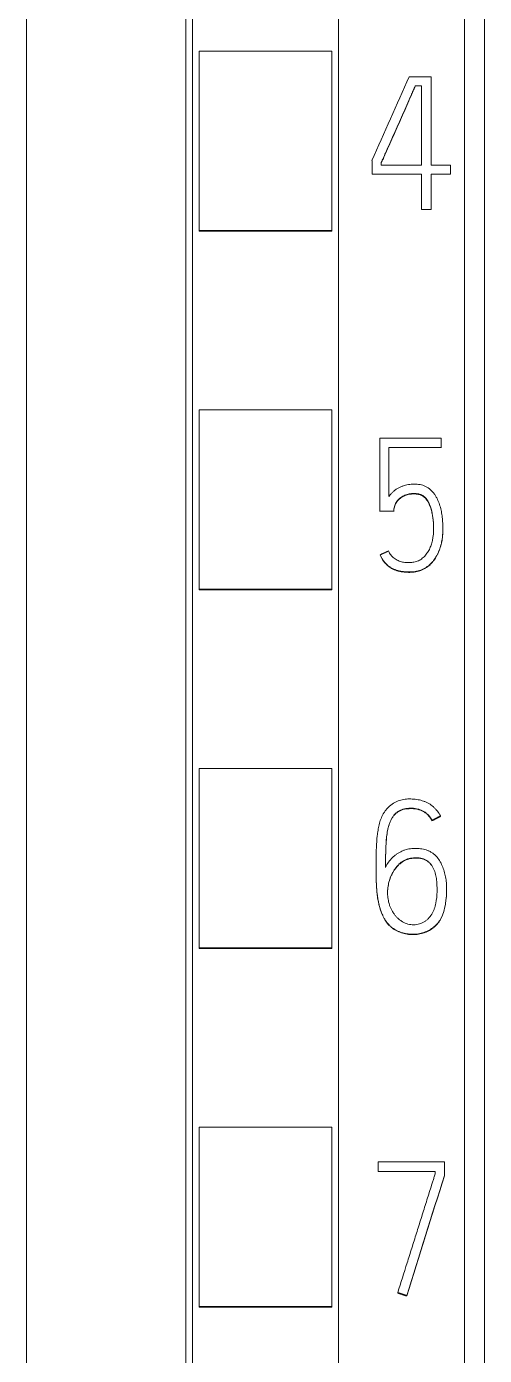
# Model space of a CAD drawing. Header units: millimetres. Extents: x 1359 to 3577, y 1336 to 3557.
# Drawn here: x 2813.07 to 2819.97, y 2942.38 to 2962.39 of the extents above; entities that cross this region are included whole.
import ezdxf

# ---------------------------------------------------------------- set-up
doc = ezdxf.new("R2010")
doc.units = ezdxf.units.MM
doc.layers.add('000-PI-Oprema', color=30, linetype='Continuous', lineweight=5)

msp = doc.modelspace()

# ---------------------------------------------------------------- linework, layer by layer
at = {"layer": '000-PI-Oprema', "color": 0, "linetype": 'ByBlock', "lineweight": 0}
for p, q in [((2819.971, 3041.237), (2819.971, 2927.819)), ((2815.571, 2930.141), (2815.571, 3038.956)), ((2817.771, 2974.306), (2817.771, 2910.351)), ((2819.671, 2974.306), (2819.671, 2910.351)), ((2815.671, 2959.317), (2815.671, 2962.019)), ((2815.671, 2962.019), (2817.671, 2962.019)), ((2817.671, 2959.317), (2817.671, 2962.019)), ((2818.837, 2961.634), (2819.167, 2961.634)), ((2819.167, 2961.634), (2819.167, 2960.304)), ((2819.025, 2961.496), (2818.928, 2961.496)), ((2819.025, 2960.304), (2819.025, 2961.496)), ((2818.277, 2960.165), (2818.277, 2960.37)), ((2818.415, 2960.34), (2818.415, 2960.304)), ((2818.415, 2960.304), (2819.025, 2960.304)), ((2819.167, 2960.304), (2819.461, 2960.304)), ((2819.461, 2960.304), (2819.461, 2960.165)), ((2819.025, 2960.165), (2818.277, 2960.165)), ((2819.025, 2959.635), (2819.025, 2960.165)), ((2819.167, 2960.165), (2819.167, 2959.635)), ((2819.461, 2960.165), (2819.167, 2960.165)), ((2819.167, 2959.635), (2819.025, 2959.635)), ((2815.671, 2959.306), (2815.671, 2959.317)), ((2815.671, 2959.317), (2817.671, 2959.317)), ((2815.671, 2959.306), (2817.671, 2959.306)), ((2817.671, 2959.306), (2817.671, 2959.317)), ((2815.671, 2953.916), (2815.671, 2956.617)), ((2815.671, 2956.617), (2817.671, 2956.617)), ((2817.671, 2953.916), (2817.671, 2956.617)), ((2818.393, 2956.189), (2818.393, 2955.091)), ((2819.317, 2956.189), (2818.393, 2956.189)), ((2819.317, 2956.051), (2819.317, 2956.189)), ((2818.532, 2955.313), (2818.532, 2956.051)), ((2818.532, 2956.051), (2819.317, 2956.051)), ((2819.317, 2956.051), (2819.317, 2956.045)), ((2818.393, 2955.091), (2818.393, 2955.085)), ((2818.393, 2955.091), (2818.604, 2955.091)), ((2818.604, 2955.091), (2818.604, 2955.085)), ((2819.345, 2954.826), (2819.345, 2954.832)), ((2818.399, 2954.434), (2818.399, 2954.428)), ((2815.671, 2953.906), (2815.671, 2953.916)), ((2815.671, 2953.916), (2817.671, 2953.916)), ((2815.671, 2953.906), (2817.671, 2953.906)), ((2817.671, 2953.906), (2817.671, 2953.916)), ((2815.671, 2948.514), (2815.671, 2951.215)), ((2815.671, 2951.215), (2817.671, 2951.215)), ((2817.671, 2948.514), (2817.671, 2951.215)), ((2819.182, 2950.435), (2819.182, 2950.429)), ((2819.31, 2950.502), (2819.31, 2950.495)), ((2818.338, 2949.695), (2818.338, 2949.689)), ((2819.402, 2949.395), (2819.402, 2949.401)), ((2815.671, 2948.506), (2815.671, 2948.514)), ((2815.671, 2948.514), (2817.671, 2948.514)), ((2815.671, 2948.506), (2817.671, 2948.506)), ((2817.671, 2948.506), (2817.671, 2948.514)), ((2815.671, 2943.113), (2815.671, 2945.814)), ((2815.671, 2945.814), (2817.671, 2945.814)), ((2817.671, 2943.113), (2817.671, 2945.814)), ((2818.369, 2945.149), (2818.369, 2945.291)), ((2818.369, 2945.291), (2819.368, 2945.291)), ((2819.368, 2945.291), (2819.368, 2945.088)), ((2819.229, 2945.149), (2818.369, 2945.149)), ((2819.229, 2945.11), (2819.229, 2945.149)), ((2819.368, 2945.088), (2819.368, 2945.082)), ((2818.666, 2943.323), (2818.666, 2943.317)), ((2818.799, 2943.279), (2818.799, 2943.272)), ((2815.671, 2943.106), (2815.671, 2943.113)), ((2815.671, 2943.113), (2817.671, 2943.113)), ((2815.671, 2943.106), (2817.671, 2943.106)), ((2817.671, 2943.106), (2817.671, 2943.113))]:
    msp.add_line(p, q, dxfattribs=at)
for centre, major_axis, ratio, start_param, end_param in [((2828.498, 2921.699), (441.664, 998.306), 0.022905, 1.540918, 1.542185), ((2831.581, 2921.33), (315.562, 1005.234), 0.017816, 1.552753, 1.554553), ((2831.412, 2921.646), (313.38, 998.269), 0.017694, 1.552872, 1.554685)]:
    msp.add_ellipse(centre, major_axis=major_axis, ratio=ratio, start_param=start_param, end_param=end_param, dxfattribs=at)
for points, knots in [([(2815.471, 2929.856), (2815.471, 2933.196), (2815.471, 2941.161), (2815.471, 2953.801), (2815.471, 2969.287), (2815.471, 2983.582), (2815.471, 2997.792), (2815.471, 3012.358), (2815.471, 3026.528), (2815.471, 3036.098), (2815.471, 3039.142)], [0, 0, 0, 0, 0.091483, 0.21812, 0.346206, 0.515858, 0.610111, 0.736264, 0.916066, 1, 1, 1, 1]), ([(2813.071, 3036.077), (2813.071, 3034.053), (2813.071, 3025.504), (2813.071, 3012.358), (2813.071, 2997.792), (2813.071, 2983.582), (2813.071, 2969.287), (2813.071, 2953.801), (2813.071, 2941.043), (2813.071, 2932.161), (2813.071, 2927.904), (2813.071, 2927.106)], [0, 0, 0, 0, 0.055935, 0.236292, 0.362833, 0.457376, 0.627551, 0.756032, 0.883059, 0.978086, 1, 1, 1, 1]), ([(2818.928, 2961.496), (2818.918, 2961.472), (2818.907, 2961.447), (2818.886, 2961.399), (2818.876, 2961.375), (2818.844, 2961.303), (2818.823, 2961.254), (2818.78, 2961.158), (2818.759, 2961.11), (2818.716, 2961.013), (2818.695, 2960.965), (2818.652, 2960.869), (2818.63, 2960.821), (2818.587, 2960.725), (2818.566, 2960.676), (2818.523, 2960.58), (2818.502, 2960.532), (2818.47, 2960.46), (2818.459, 2960.436), (2818.442, 2960.4), (2818.437, 2960.388), (2818.426, 2960.364), (2818.421, 2960.352), (2818.415, 2960.34)], [0, 0, 0, 0, 0.0625, 0.0625, 0.125, 0.125, 0.25, 0.25, 0.375, 0.375, 0.5, 0.5, 0.625, 0.625, 0.75, 0.75, 0.875, 0.875, 0.9375, 0.9375, 0.96875, 0.96875, 1, 1, 1, 1]), ([(2818.415, 2960.333), (2818.421, 2960.345), (2818.426, 2960.357), (2818.437, 2960.381), (2818.442, 2960.393), (2818.459, 2960.429), (2818.47, 2960.453), (2818.502, 2960.526), (2818.523, 2960.574), (2818.566, 2960.67), (2818.587, 2960.718), (2818.63, 2960.815), (2818.652, 2960.863), (2818.695, 2960.959), (2818.716, 2961.007), (2818.759, 2961.104), (2818.78, 2961.152), (2818.823, 2961.248), (2818.844, 2961.297), (2818.876, 2961.369), (2818.886, 2961.393), (2818.907, 2961.441), (2818.918, 2961.465), (2818.928, 2961.49)], [0, 0, 0, 0, 0.03125, 0.03125, 0.0625, 0.0625, 0.125, 0.125, 0.25, 0.25, 0.375, 0.375, 0.5, 0.5, 0.625, 0.625, 0.75, 0.75, 0.875, 0.875, 0.9375, 0.9375, 1, 1, 1, 1]), ([(2818.399, 2954.434), (2818.411, 2954.407), (2818.424, 2954.382), (2818.449, 2954.346), (2818.457, 2954.334), (2818.476, 2954.312), (2818.486, 2954.301), (2818.508, 2954.282), (2818.519, 2954.273), (2818.542, 2954.255), (2818.554, 2954.247), (2818.579, 2954.232), (2818.592, 2954.225), (2818.618, 2954.213), (2818.632, 2954.208), (2818.66, 2954.199), (2818.674, 2954.195), (2818.702, 2954.188), (2818.716, 2954.185), (2818.745, 2954.181), (2818.76, 2954.18), (2818.782, 2954.178), (2818.789, 2954.178), (2818.804, 2954.177), (2818.811, 2954.177), (2818.833, 2954.176), (2818.848, 2954.176), (2818.877, 2954.177), (2818.891, 2954.178), (2818.921, 2954.181), (2818.935, 2954.183), (2818.964, 2954.19), (2818.978, 2954.193), (2819.02, 2954.207), (2819.047, 2954.219), (2819.085, 2954.241), (2819.098, 2954.249), (2819.122, 2954.266), (2819.133, 2954.275), (2819.155, 2954.294), (2819.166, 2954.304), (2819.186, 2954.326), (2819.195, 2954.337), (2819.222, 2954.372), (2819.238, 2954.397), (2819.259, 2954.435), (2819.266, 2954.448), (2819.278, 2954.475), (2819.284, 2954.489), (2819.3, 2954.53), (2819.309, 2954.557), (2819.324, 2954.614), (2819.33, 2954.642), (2819.336, 2954.685), (2819.338, 2954.7), (2819.341, 2954.729), (2819.342, 2954.744), (2819.344, 2954.788), (2819.345, 2954.817), (2819.344, 2954.876), (2819.342, 2954.934), (2819.336, 2954.992), (2819.329, 2955.05), (2819.324, 2955.079), (2819.314, 2955.122), (2819.311, 2955.136), (2819.303, 2955.164), (2819.299, 2955.179), (2819.285, 2955.22), (2819.275, 2955.248), (2819.255, 2955.287), (2819.248, 2955.301), (2819.233, 2955.326), (2819.225, 2955.338), (2819.2, 2955.373), (2819.181, 2955.395), (2819.136, 2955.435), (2819.111, 2955.451), (2819.072, 2955.471), (2819.058, 2955.476), (2819.03, 2955.486), (2819.015, 2955.489), (2818.987, 2955.495), (2818.972, 2955.496), (2818.942, 2955.499), (2818.928, 2955.499), (2818.898, 2955.499), (2818.884, 2955.498), (2818.854, 2955.495), (2818.84, 2955.494), (2818.811, 2955.489), (2818.797, 2955.486), (2818.768, 2955.479), (2818.754, 2955.475), (2818.726, 2955.465), (2818.712, 2955.46), (2818.686, 2955.447), (2818.673, 2955.44), (2818.647, 2955.425), (2818.635, 2955.417), (2818.611, 2955.399), (2818.6, 2955.389), (2818.579, 2955.369), (2818.569, 2955.359), (2818.549, 2955.337), (2818.54, 2955.325), (2818.532, 2955.313)], [0, 0, 0, 0, 0.03125, 0.03125, 0.046875, 0.046875, 0.0625, 0.0625, 0.078125, 0.078125, 0.09375, 0.09375, 0.109375, 0.109375, 0.125, 0.125, 0.140625, 0.140625, 0.15625, 0.15625, 0.171875, 0.171875, 0.179687, 0.179687, 0.1875, 0.1875, 0.203125, 0.203125, 0.21875, 0.21875, 0.234375, 0.234375, 0.25, 0.25, 0.28125, 0.28125, 0.296875, 0.296875, 0.3125, 0.3125, 0.328125, 0.328125, 0.34375, 0.34375, 0.375, 0.375, 0.390625, 0.390625, 0.40625, 0.40625, 0.4375, 0.4375, 0.46875, 0.46875, 0.484375, 0.484375, 0.5, 0.5, 0.53125, 0.53125, 0.5625, 0.59375, 0.59375, 0.625, 0.625, 0.640625, 0.640625, 0.65625, 0.65625, 0.6875, 0.6875, 0.703125, 0.703125, 0.71875, 0.71875, 0.75, 0.75, 0.78125, 0.78125, 0.796875, 0.796875, 0.8125, 0.8125, 0.828125, 0.828125, 0.84375, 0.84375, 0.859375, 0.859375, 0.875, 0.875, 0.890625, 0.890625, 0.90625, 0.90625, 0.921875, 0.921875, 0.9375, 0.9375, 0.953125, 0.953125, 0.96875, 0.96875, 0.984375, 0.984375, 1, 1, 1, 1]), ([(2818.604, 2955.091), (2818.605, 2955.114), (2818.608, 2955.137), (2818.617, 2955.171), (2818.62, 2955.182), (2818.63, 2955.203), (2818.635, 2955.213), (2818.647, 2955.233), (2818.654, 2955.242), (2818.669, 2955.26), (2818.677, 2955.268), (2818.694, 2955.284), (2818.703, 2955.291), (2818.722, 2955.305), (2818.732, 2955.311), (2818.752, 2955.322), (2818.762, 2955.327), (2818.783, 2955.336), (2818.794, 2955.34), (2818.828, 2955.35), (2818.85, 2955.354), (2818.885, 2955.357), (2818.896, 2955.358), (2818.919, 2955.358), (2818.931, 2955.357), (2818.954, 2955.355), (2818.965, 2955.353), (2818.982, 2955.349), (2818.988, 2955.348), (2818.999, 2955.345), (2819.005, 2955.343), (2819.021, 2955.337), (2819.031, 2955.332), (2819.051, 2955.32), (2819.06, 2955.313), (2819.078, 2955.297), (2819.086, 2955.289), (2819.1, 2955.271), (2819.107, 2955.261), (2819.126, 2955.232), (2819.136, 2955.211), (2819.154, 2955.169), (2819.161, 2955.147), (2819.181, 2955.081), (2819.19, 2955.036), (2819.199, 2954.967), (2819.201, 2954.945), (2819.203, 2954.899), (2819.204, 2954.875), (2819.205, 2954.806), (2819.204, 2954.761), (2819.195, 2954.693), (2819.191, 2954.67), (2819.184, 2954.636), (2819.181, 2954.625), (2819.175, 2954.603), (2819.172, 2954.591), (2819.16, 2954.559), (2819.152, 2954.537), (2819.136, 2954.506), (2819.131, 2954.496), (2819.119, 2954.476), (2819.112, 2954.466), (2819.092, 2954.438), (2819.077, 2954.42), (2819.053, 2954.396), (2819.044, 2954.389), (2819.026, 2954.374), (2819.016, 2954.367), (2818.996, 2954.355), (2818.986, 2954.349), (2818.965, 2954.34), (2818.954, 2954.336), (2818.921, 2954.326), (2818.898, 2954.322), (2818.863, 2954.318), (2818.852, 2954.318), (2818.828, 2954.317), (2818.817, 2954.317), (2818.782, 2954.318), (2818.759, 2954.321), (2818.725, 2954.328), (2818.714, 2954.33), (2818.692, 2954.338), (2818.681, 2954.342), (2818.649, 2954.356), (2818.629, 2954.368), (2818.602, 2954.39), (2818.593, 2954.398), (2818.576, 2954.414), (2818.561, 2954.432), (2818.548, 2954.451), (2818.536, 2954.471), (2818.531, 2954.481), (2818.526, 2954.492)], [0, 0, 0, 0, 0.03125, 0.03125, 0.046875, 0.046875, 0.0625, 0.0625, 0.078125, 0.078125, 0.09375, 0.09375, 0.109375, 0.109375, 0.125, 0.125, 0.140625, 0.140625, 0.15625, 0.15625, 0.1875, 0.1875, 0.203125, 0.203125, 0.21875, 0.21875, 0.234375, 0.234375, 0.242187, 0.242187, 0.25, 0.25, 0.265625, 0.265625, 0.28125, 0.28125, 0.296875, 0.296875, 0.3125, 0.3125, 0.34375, 0.34375, 0.375, 0.375, 0.4375, 0.4375, 0.46875, 0.46875, 0.5, 0.5, 0.5625, 0.5625, 0.59375, 0.59375, 0.609375, 0.609375, 0.625, 0.625, 0.65625, 0.65625, 0.671875, 0.671875, 0.6875, 0.6875, 0.71875, 0.71875, 0.734375, 0.734375, 0.75, 0.75, 0.765625, 0.765625, 0.78125, 0.78125, 0.8125, 0.8125, 0.828125, 0.828125, 0.84375, 0.84375, 0.875, 0.875, 0.890625, 0.890625, 0.90625, 0.90625, 0.9375, 0.9375, 0.953125, 0.953125, 0.96875, 0.984375, 0.984375, 1, 1, 1, 1]), ([(2819.205, 2954.828), (2819.205, 2954.834), (2819.205, 2954.84), (2819.204, 2954.868), (2819.204, 2954.891), (2819.201, 2954.937), (2819.199, 2954.96), (2819.193, 2955.005), (2819.189, 2955.028), (2819.18, 2955.073), (2819.175, 2955.096), (2819.165, 2955.129), (2819.161, 2955.14), (2819.154, 2955.162), (2819.149, 2955.173), (2819.136, 2955.205), (2819.126, 2955.225), (2819.107, 2955.255), (2819.101, 2955.264), (2819.086, 2955.282), (2819.078, 2955.291), (2819.061, 2955.306), (2819.052, 2955.313), (2819.032, 2955.326), (2819.021, 2955.331), (2819, 2955.339), (2818.989, 2955.342), (2818.966, 2955.347), (2818.954, 2955.349), (2818.931, 2955.351), (2818.92, 2955.351), (2818.897, 2955.351), (2818.885, 2955.351), (2818.862, 2955.349), (2818.851, 2955.348), (2818.828, 2955.343), (2818.806, 2955.338), (2818.784, 2955.33), (2818.763, 2955.321), (2818.752, 2955.316), (2818.722, 2955.299), (2818.703, 2955.286), (2818.678, 2955.263), (2818.669, 2955.254), (2818.654, 2955.236), (2818.648, 2955.227), (2818.635, 2955.208), (2818.63, 2955.197), (2818.621, 2955.176), (2818.617, 2955.165), (2818.611, 2955.143), (2818.608, 2955.131), (2818.605, 2955.108), (2818.604, 2955.097), (2818.604, 2955.085)], [0, 0, 0, 0, 0.015899, 0.015899, 0.077406, 0.077406, 0.138912, 0.138912, 0.200418, 0.200418, 0.261925, 0.261925, 0.292678, 0.292678, 0.323431, 0.323431, 0.384937, 0.384937, 0.41569, 0.41569, 0.446443, 0.446443, 0.477197, 0.477197, 0.50795, 0.50795, 0.538703, 0.538703, 0.569456, 0.569456, 0.600209, 0.600209, 0.630962, 0.630962, 0.661715, 0.661715, 0.692469, 0.723222, 0.723222, 0.753975, 0.753975, 0.815481, 0.815481, 0.846234, 0.846234, 0.876987, 0.876987, 0.907741, 0.907741, 0.938494, 0.938494, 0.969247, 0.969247, 1, 1, 1, 1]), ([(2819.345, 2954.826), (2819.345, 2954.804), (2819.344, 2954.783), (2819.342, 2954.733), (2819.339, 2954.704), (2819.333, 2954.66), (2819.331, 2954.646), (2819.325, 2954.617), (2819.322, 2954.603), (2819.311, 2954.56), (2819.303, 2954.532), (2819.282, 2954.477), (2819.27, 2954.45), (2819.242, 2954.398), (2819.227, 2954.373), (2819.201, 2954.338), (2819.191, 2954.327), (2819.172, 2954.305), (2819.162, 2954.294), (2819.129, 2954.264), (2819.105, 2954.247), (2819.068, 2954.224), (2819.055, 2954.217), (2819.028, 2954.205), (2819.014, 2954.199), (2818.972, 2954.185), (2818.944, 2954.178), (2818.9, 2954.172), (2818.885, 2954.171), (2818.856, 2954.17), (2818.841, 2954.17), (2818.812, 2954.17), (2818.797, 2954.171), (2818.768, 2954.173), (2818.753, 2954.174), (2818.724, 2954.177), (2818.71, 2954.18), (2818.681, 2954.186), (2818.666, 2954.19), (2818.638, 2954.199), (2818.625, 2954.205), (2818.598, 2954.216), (2818.585, 2954.223), (2818.559, 2954.238), (2818.546, 2954.246), (2818.522, 2954.264), (2818.511, 2954.273), (2818.489, 2954.292), (2818.479, 2954.303), (2818.459, 2954.325), (2818.45, 2954.337), (2818.425, 2954.374), (2818.411, 2954.401), (2818.399, 2954.428)], [0, 0, 0, 0, 0.044434, 0.044434, 0.104157, 0.104157, 0.134018, 0.134018, 0.16388, 0.16388, 0.223602, 0.223602, 0.283325, 0.283325, 0.343048, 0.343048, 0.37291, 0.37291, 0.402771, 0.402771, 0.462494, 0.462494, 0.492355, 0.492355, 0.522217, 0.522217, 0.58194, 0.58194, 0.611801, 0.611801, 0.641663, 0.641663, 0.671524, 0.671524, 0.701386, 0.701386, 0.731247, 0.731247, 0.761108, 0.761108, 0.79097, 0.79097, 0.820831, 0.820831, 0.850693, 0.850693, 0.880554, 0.880554, 0.910416, 0.910416, 0.940277, 0.940277, 1, 1, 1, 1]), ([(2819.31, 2950.502), (2819.295, 2950.527), (2819.279, 2950.551), (2819.253, 2950.585), (2819.243, 2950.596), (2819.224, 2950.617), (2819.213, 2950.628), (2819.181, 2950.657), (2819.158, 2950.674), (2819.12, 2950.696), (2819.108, 2950.702), (2819.081, 2950.714), (2819.067, 2950.72), (2819.027, 2950.734), (2818.999, 2950.741), (2818.956, 2950.749), (2818.942, 2950.751), (2818.913, 2950.755), (2818.899, 2950.756), (2818.855, 2950.758), (2818.826, 2950.758), (2818.783, 2950.754), (2818.769, 2950.752), (2818.741, 2950.747), (2818.726, 2950.744), (2818.684, 2950.733), (2818.657, 2950.723), (2818.619, 2950.703), (2818.606, 2950.696), (2818.582, 2950.68), (2818.57, 2950.671), (2818.536, 2950.644), (2818.515, 2950.624), (2818.487, 2950.591), (2818.478, 2950.58), (2818.461, 2950.556), (2818.453, 2950.544), (2818.432, 2950.506), (2818.42, 2950.48), (2818.399, 2950.425), (2818.391, 2950.398), (2818.377, 2950.342), (2818.372, 2950.314), (2818.363, 2950.257), (2818.359, 2950.229), (2818.35, 2950.143), (2818.346, 2950.086), (2818.341, 2949.971), (2818.34, 2949.913), (2818.338, 2949.741), (2818.337, 2949.625), (2818.343, 2949.482), (2818.344, 2949.453), (2818.348, 2949.396), (2818.351, 2949.368), (2818.36, 2949.282), (2818.369, 2949.225), (2818.385, 2949.155), (2818.389, 2949.141), (2818.397, 2949.113), (2818.401, 2949.099), (2818.415, 2949.058), (2818.426, 2949.031), (2818.444, 2948.992), (2818.45, 2948.979), (2818.464, 2948.953), (2818.472, 2948.941), (2818.496, 2948.904), (2818.514, 2948.881), (2818.544, 2948.85), (2818.555, 2948.84), (2818.577, 2948.822), (2818.589, 2948.813), (2818.625, 2948.789), (2818.651, 2948.775), (2818.691, 2948.758), (2818.705, 2948.753), (2818.732, 2948.744), (2818.746, 2948.74), (2818.788, 2948.73), (2818.817, 2948.725), (2818.86, 2948.721), (2818.875, 2948.72), (2818.904, 2948.72), (2818.919, 2948.72), (2818.962, 2948.723), (2818.99, 2948.728), (2819.032, 2948.738), (2819.046, 2948.742), (2819.074, 2948.752), (2819.087, 2948.757), (2819.127, 2948.775), (2819.152, 2948.789), (2819.188, 2948.814), (2819.2, 2948.822), (2819.222, 2948.841), (2819.233, 2948.851), (2819.264, 2948.882), (2819.282, 2948.904), (2819.305, 2948.941), (2819.313, 2948.953), (2819.326, 2948.979), (2819.332, 2948.993), (2819.349, 2949.033), (2819.357, 2949.06), (2819.368, 2949.102), (2819.372, 2949.116), (2819.377, 2949.145), (2819.38, 2949.159), (2819.387, 2949.202), (2819.391, 2949.231), (2819.4, 2949.317), (2819.403, 2949.375), (2819.4, 2949.461), (2819.399, 2949.489), (2819.392, 2949.547), (2819.387, 2949.576), (2819.375, 2949.633), (2819.368, 2949.661), (2819.349, 2949.717), (2819.339, 2949.744), (2819.314, 2949.797), (2819.3, 2949.823), (2819.267, 2949.871), (2819.248, 2949.893), (2819.216, 2949.923), (2819.204, 2949.932), (2819.18, 2949.949), (2819.168, 2949.957), (2819.142, 2949.971), (2819.128, 2949.977), (2819.101, 2949.987), (2819.087, 2949.992), (2819.045, 2950.003), (2819.016, 2950.008), (2818.972, 2950.012), (2818.957, 2950.013), (2818.928, 2950.014), (2818.913, 2950.013), (2818.869, 2950.011), (2818.84, 2950.007), (2818.797, 2949.997), (2818.783, 2949.993), (2818.755, 2949.984), (2818.742, 2949.978), (2818.702, 2949.961), (2818.677, 2949.946), (2818.641, 2949.921), (2818.629, 2949.912), (2818.606, 2949.894), (2818.595, 2949.884), (2818.564, 2949.854), (2818.544, 2949.832), (2818.51, 2949.784), (2818.494, 2949.759), (2818.48, 2949.733)], [0, 0, 0, 0, 0.015625, 0.015625, 0.023438, 0.023438, 0.03125, 0.03125, 0.046875, 0.046875, 0.054688, 0.054688, 0.0625, 0.0625, 0.078125, 0.078125, 0.085938, 0.085938, 0.09375, 0.09375, 0.109375, 0.109375, 0.117188, 0.117188, 0.125, 0.125, 0.140625, 0.140625, 0.148438, 0.148438, 0.15625, 0.15625, 0.171875, 0.171875, 0.179688, 0.179688, 0.1875, 0.1875, 0.203125, 0.203125, 0.21875, 0.21875, 0.234375, 0.234375, 0.25, 0.25, 0.28125, 0.28125, 0.3125, 0.3125, 0.375, 0.375, 0.390625, 0.390625, 0.40625, 0.40625, 0.4375, 0.4375, 0.445313, 0.445313, 0.453125, 0.453125, 0.46875, 0.46875, 0.476563, 0.476563, 0.484375, 0.484375, 0.5, 0.5, 0.507813, 0.507813, 0.515625, 0.515625, 0.53125, 0.53125, 0.539063, 0.539063, 0.546875, 0.546875, 0.5625, 0.5625, 0.570313, 0.570313, 0.578125, 0.578125, 0.59375, 0.59375, 0.601563, 0.601563, 0.609375, 0.609375, 0.625, 0.625, 0.632813, 0.632813, 0.640625, 0.640625, 0.65625, 0.65625, 0.664063, 0.664063, 0.671875, 0.671875, 0.6875, 0.6875, 0.695313, 0.695313, 0.703125, 0.703125, 0.71875, 0.71875, 0.75, 0.75, 0.765625, 0.765625, 0.78125, 0.78125, 0.796875, 0.796875, 0.8125, 0.8125, 0.828125, 0.828125, 0.84375, 0.84375, 0.851563, 0.851563, 0.859375, 0.859375, 0.867188, 0.867188, 0.875, 0.875, 0.890625, 0.890625, 0.898438, 0.898438, 0.90625, 0.90625, 0.921875, 0.921875, 0.929688, 0.929688, 0.9375, 0.9375, 0.953125, 0.953125, 0.960938, 0.960938, 0.96875, 0.96875, 0.984375, 0.984375, 1, 1, 1, 1]), ([(2818.48, 2949.733), (2818.48, 2949.794), (2818.481, 2949.855), (2818.483, 2949.947), (2818.484, 2949.977), (2818.486, 2950.038), (2818.488, 2950.069), (2818.491, 2950.13), (2818.494, 2950.16), (2818.501, 2950.22), (2818.505, 2950.251), (2818.514, 2950.296), (2818.517, 2950.311), (2818.525, 2950.341), (2818.529, 2950.356), (2818.543, 2950.4), (2818.555, 2950.429), (2818.573, 2950.463), (2818.577, 2950.47), (2818.585, 2950.483), (2818.589, 2950.489), (2818.603, 2950.508), (2818.613, 2950.52), (2818.629, 2950.537), (2818.634, 2950.542), (2818.646, 2950.553), (2818.652, 2950.558), (2818.671, 2950.571), (2818.684, 2950.579), (2818.705, 2950.589), (2818.712, 2950.592), (2818.727, 2950.598), (2818.734, 2950.6), (2818.757, 2950.607), (2818.772, 2950.61), (2818.802, 2950.615), (2818.818, 2950.617), (2818.849, 2950.618), (2818.864, 2950.618), (2818.895, 2950.617), (2818.911, 2950.616), (2818.941, 2950.612), (2818.964, 2950.607), (2818.986, 2950.601), (2819.001, 2950.596), (2819.008, 2950.593), (2819.03, 2950.584), (2819.044, 2950.577), (2819.071, 2950.562), (2819.083, 2950.553), (2819.102, 2950.539), (2819.108, 2950.533), (2819.119, 2950.523), (2819.124, 2950.517), (2819.14, 2950.5), (2819.15, 2950.488), (2819.167, 2950.463), (2819.175, 2950.449), (2819.182, 2950.435)], [0, 0, 0, 0, 0.125, 0.125, 0.1875, 0.1875, 0.25, 0.25, 0.3125, 0.3125, 0.375, 0.375, 0.40625, 0.40625, 0.4375, 0.4375, 0.5, 0.5, 0.515625, 0.515625, 0.53125, 0.53125, 0.5625, 0.5625, 0.578125, 0.578125, 0.59375, 0.59375, 0.625, 0.625, 0.640625, 0.640625, 0.65625, 0.65625, 0.6875, 0.6875, 0.71875, 0.71875, 0.75, 0.75, 0.78125, 0.78125, 0.8125, 0.828125, 0.828125, 0.84375, 0.84375, 0.875, 0.875, 0.90625, 0.90625, 0.921875, 0.921875, 0.9375, 0.9375, 0.96875, 0.96875, 1, 1, 1, 1]), ([(2819.182, 2950.429), (2819.168, 2950.457), (2819.151, 2950.482), (2819.125, 2950.51), (2819.12, 2950.516), (2819.108, 2950.527), (2819.103, 2950.532), (2819.084, 2950.546), (2819.059, 2950.564), (2819.031, 2950.577), (2819.003, 2950.589), (2818.988, 2950.594), (2818.958, 2950.602), (2818.943, 2950.606), (2818.912, 2950.61), (2818.897, 2950.611), (2818.85, 2950.613), (2818.82, 2950.611), (2818.774, 2950.604), (2818.759, 2950.601), (2818.729, 2950.593), (2818.714, 2950.587), (2818.693, 2950.577), (2818.687, 2950.574), (2818.673, 2950.566), (2818.667, 2950.562), (2818.648, 2950.548), (2818.63, 2950.533), (2818.615, 2950.516), (2818.605, 2950.504), (2818.6, 2950.498), (2818.586, 2950.479), (2818.578, 2950.466), (2818.563, 2950.439), (2818.557, 2950.425), (2818.545, 2950.396), (2818.539, 2950.382), (2818.525, 2950.337), (2818.518, 2950.308), (2818.506, 2950.248), (2818.501, 2950.217), (2818.494, 2950.157), (2818.492, 2950.126), (2818.488, 2950.065), (2818.486, 2950.034), (2818.484, 2949.973), (2818.483, 2949.942), (2818.481, 2949.85), (2818.48, 2949.788), (2818.48, 2949.727)], [0, 0, 0, 0, 0.0625, 0.0625, 0.078125, 0.078125, 0.09375, 0.09375, 0.125, 0.15625, 0.15625, 0.1875, 0.1875, 0.21875, 0.21875, 0.25, 0.25, 0.3125, 0.3125, 0.34375, 0.34375, 0.375, 0.375, 0.390625, 0.390625, 0.40625, 0.40625, 0.4375, 0.453125, 0.453125, 0.46875, 0.46875, 0.5, 0.5, 0.53125, 0.53125, 0.5625, 0.5625, 0.625, 0.625, 0.6875, 0.6875, 0.75, 0.75, 0.8125, 0.8125, 0.875, 0.875, 1, 1, 1, 1]), ([(2818.753, 2949.827), (2818.779, 2949.842), (2818.806, 2949.852), (2818.849, 2949.863), (2818.864, 2949.866), (2818.893, 2949.87), (2818.922, 2949.872), (2818.952, 2949.872), (2818.981, 2949.87), (2818.996, 2949.869), (2819.025, 2949.864), (2819.039, 2949.86), (2819.067, 2949.851), (2819.081, 2949.845), (2819.107, 2949.831), (2819.119, 2949.822), (2819.141, 2949.803), (2819.151, 2949.792), (2819.169, 2949.769), (2819.178, 2949.757), (2819.193, 2949.732), (2819.199, 2949.719), (2819.217, 2949.678), (2819.227, 2949.651), (2819.237, 2949.608), (2819.24, 2949.594), (2819.246, 2949.565), (2819.248, 2949.55), (2819.253, 2949.507), (2819.255, 2949.478), (2819.257, 2949.419), (2819.258, 2949.39), (2819.256, 2949.303), (2819.25, 2949.245), (2819.233, 2949.159), (2819.226, 2949.13), (2819.211, 2949.089), (2819.205, 2949.075), (2819.193, 2949.048), (2819.186, 2949.035), (2819.162, 2948.998), (2819.144, 2948.975), (2819.118, 2948.949), (2819.112, 2948.944), (2819.101, 2948.935), (2819.095, 2948.93), (2819.078, 2948.917), (2819.066, 2948.909), (2819.04, 2948.895), (2819.027, 2948.889), (2818.999, 2948.878), (2818.971, 2948.87), (2818.942, 2948.865), (2818.912, 2948.863), (2818.898, 2948.863), (2818.868, 2948.864), (2818.854, 2948.866), (2818.825, 2948.871), (2818.81, 2948.875), (2818.768, 2948.889), (2818.742, 2948.903), (2818.706, 2948.928), (2818.694, 2948.937), (2818.672, 2948.956), (2818.65, 2948.976), (2818.631, 2948.998), (2818.613, 2949.021), (2818.604, 2949.033), (2818.58, 2949.07), (2818.566, 2949.095), (2818.549, 2949.136), (2818.544, 2949.15), (2818.535, 2949.178), (2818.531, 2949.192), (2818.521, 2949.235), (2818.517, 2949.264), (2818.513, 2949.307), (2818.512, 2949.322), (2818.512, 2949.351), (2818.512, 2949.366), (2818.514, 2949.41), (2818.518, 2949.439), (2818.529, 2949.496), (2818.536, 2949.525), (2818.55, 2949.566), (2818.556, 2949.58), (2818.567, 2949.607), (2818.573, 2949.62), (2818.593, 2949.659), (2818.608, 2949.684), (2818.634, 2949.719), (2818.643, 2949.731), (2818.662, 2949.753), (2818.672, 2949.764), (2818.704, 2949.795), (2818.727, 2949.813), (2818.753, 2949.827)], [0, 0, 0, 0, 0.03125, 0.03125, 0.046875, 0.046875, 0.0625, 0.078125, 0.078125, 0.09375, 0.09375, 0.109375, 0.109375, 0.125, 0.125, 0.140625, 0.140625, 0.15625, 0.15625, 0.171875, 0.171875, 0.1875, 0.1875, 0.21875, 0.21875, 0.234375, 0.234375, 0.25, 0.25, 0.28125, 0.28125, 0.3125, 0.3125, 0.375, 0.375, 0.40625, 0.40625, 0.421875, 0.421875, 0.4375, 0.4375, 0.46875, 0.46875, 0.476563, 0.476563, 0.484375, 0.484375, 0.5, 0.5, 0.515625, 0.515625, 0.53125, 0.546875, 0.546875, 0.5625, 0.5625, 0.578125, 0.578125, 0.59375, 0.59375, 0.625, 0.625, 0.640625, 0.640625, 0.65625, 0.671875, 0.671875, 0.6875, 0.6875, 0.71875, 0.71875, 0.734375, 0.734375, 0.75, 0.75, 0.78125, 0.78125, 0.796875, 0.796875, 0.8125, 0.8125, 0.84375, 0.84375, 0.875, 0.875, 0.890625, 0.890625, 0.90625, 0.90625, 0.9375, 0.9375, 0.953125, 0.953125, 0.96875, 0.96875, 1, 1, 1, 1]), ([(2818.753, 2949.821), (2818.727, 2949.806), (2818.704, 2949.788), (2818.673, 2949.758), (2818.663, 2949.747), (2818.643, 2949.725), (2818.634, 2949.713), (2818.609, 2949.678), (2818.593, 2949.653), (2818.573, 2949.614), (2818.567, 2949.601), (2818.556, 2949.574), (2818.55, 2949.56), (2818.536, 2949.518), (2818.529, 2949.49), (2818.521, 2949.447), (2818.518, 2949.433), (2818.515, 2949.403), (2818.514, 2949.389), (2818.512, 2949.363), (2818.512, 2949.353), (2818.512, 2949.342)], [0, 0, 0, 0, 0.157109, 0.157109, 0.235664, 0.235664, 0.314218, 0.314218, 0.471328, 0.471328, 0.549882, 0.549882, 0.628437, 0.628437, 0.785546, 0.785546, 0.864101, 0.864101, 0.942655, 0.942655, 1, 1, 1, 1]), ([(2819.174, 2949.756), (2819.169, 2949.763), (2819.164, 2949.769), (2819.15, 2949.787), (2819.14, 2949.798), (2819.123, 2949.812), (2819.117, 2949.817), (2819.105, 2949.825), (2819.099, 2949.829), (2819.08, 2949.839), (2819.066, 2949.845), (2819.038, 2949.854), (2819.024, 2949.858), (2818.995, 2949.863), (2818.981, 2949.864), (2818.951, 2949.866), (2818.937, 2949.866), (2818.893, 2949.864), (2818.864, 2949.861), (2818.821, 2949.85), (2818.807, 2949.845), (2818.786, 2949.837), (2818.78, 2949.834), (2818.766, 2949.828), (2818.76, 2949.825), (2818.753, 2949.821)], [0, 0, 0, 0, 0.053658, 0.053658, 0.148292, 0.148292, 0.195609, 0.195609, 0.242926, 0.242926, 0.33756, 0.33756, 0.432195, 0.432195, 0.526829, 0.526829, 0.621463, 0.621463, 0.810732, 0.810732, 0.905366, 0.905366, 0.952683, 0.952683, 1, 1, 1, 1]), ([(2819.402, 2949.396), (2819.402, 2949.349), (2819.399, 2949.303), (2819.391, 2949.228), (2819.388, 2949.2), (2819.381, 2949.157), (2819.378, 2949.143), (2819.372, 2949.114), (2819.369, 2949.1), (2819.358, 2949.057), (2819.35, 2949.03), (2819.333, 2948.989), (2819.327, 2948.976), (2819.314, 2948.95), (2819.307, 2948.937), (2819.284, 2948.9), (2819.266, 2948.878), (2819.235, 2948.847), (2819.225, 2948.837), (2819.203, 2948.818), (2819.191, 2948.809), (2819.155, 2948.784), (2819.13, 2948.77), (2819.09, 2948.752), (2819.076, 2948.747), (2819.049, 2948.737), (2819.035, 2948.733), (2818.993, 2948.722), (2818.964, 2948.718), (2818.921, 2948.714), (2818.906, 2948.714), (2818.877, 2948.714), (2818.862, 2948.715), (2818.819, 2948.719), (2818.791, 2948.723), (2818.748, 2948.734), (2818.734, 2948.738), (2818.706, 2948.747), (2818.693, 2948.752), (2818.653, 2948.768), (2818.627, 2948.782), (2818.597, 2948.801), (2818.591, 2948.805), (2818.579, 2948.814), (2818.573, 2948.819), (2818.556, 2948.832), (2818.546, 2948.842), (2818.515, 2948.873), (2818.497, 2948.896), (2818.473, 2948.932), (2818.466, 2948.945), (2818.452, 2948.97), (2818.445, 2948.983), (2818.427, 2949.022), (2818.416, 2949.049), (2818.398, 2949.104), (2818.39, 2949.132), (2818.376, 2949.188), (2818.37, 2949.217), (2818.361, 2949.274), (2818.353, 2949.331), (2818.348, 2949.388), (2818.344, 2949.446), (2818.343, 2949.474), (2818.339, 2949.565), (2818.338, 2949.627), (2818.338, 2949.689)], [0, 0, 0, 0, 0.061997, 0.061997, 0.100843, 0.100843, 0.120266, 0.120266, 0.139688, 0.139688, 0.178534, 0.178534, 0.197957, 0.197957, 0.217379, 0.217379, 0.256225, 0.256225, 0.275648, 0.275648, 0.295071, 0.295071, 0.333916, 0.333916, 0.353339, 0.353339, 0.372762, 0.372762, 0.411607, 0.411607, 0.43103, 0.43103, 0.450453, 0.450453, 0.489298, 0.489298, 0.508721, 0.508721, 0.528144, 0.528144, 0.566989, 0.566989, 0.5767, 0.5767, 0.586412, 0.586412, 0.605835, 0.605835, 0.64468, 0.64468, 0.664103, 0.664103, 0.683526, 0.683526, 0.722371, 0.722371, 0.761217, 0.761217, 0.800062, 0.800062, 0.838908, 0.877753, 0.877753, 0.916599, 0.916599, 1, 1, 1, 1]), ([(2818.666, 2943.323), (2818.713, 2943.472), (2818.76, 2943.621), (2818.83, 2943.845), (2818.853, 2943.919), (2818.9, 2944.068), (2818.923, 2944.143), (2818.958, 2944.254), (2818.97, 2944.292), (2818.993, 2944.366), (2819.005, 2944.403), (2819.04, 2944.515), (2819.064, 2944.59), (2819.11, 2944.739), (2819.134, 2944.813), (2819.169, 2944.925), (2819.181, 2944.962), (2819.199, 2945.018), (2819.205, 2945.036), (2819.214, 2945.064), (2819.217, 2945.073), (2819.223, 2945.092), (2819.226, 2945.101), (2819.229, 2945.11)], [0, 0, 0, 0, 0.25, 0.25, 0.375, 0.375, 0.5, 0.5, 0.5625, 0.5625, 0.625, 0.625, 0.75, 0.75, 0.875, 0.875, 0.9375, 0.9375, 0.96875, 0.96875, 0.984375, 0.984375, 1, 1, 1, 1])]:
    msp.add_open_spline(points, degree=3, knots=knots, dxfattribs=at)
for points, weights in [([(2818.526, 2954.492), (2818.462, 2954.463), (2818.399, 2954.434)], [0.50000004484, 0.49999995516, 0.50000004484]), ([(2819.182, 2950.435), (2819.246, 2950.468), (2819.31, 2950.502)], [0.500000005829, 0.499999994171, 0.500000005829]), ([(2819.31, 2950.495), (2819.246, 2950.462), (2819.182, 2950.429)], [0.49999999703, 0.50000000297, 0.49999999703]), ([(2818.799, 2943.279), (2818.733, 2943.301), (2818.666, 2943.323)], [0.499999995596, 0.500000004404, 0.499999995596]), ([(2818.666, 2943.317), (2818.733, 2943.295), (2818.799, 2943.272)], [0.499999557784, 0.500000442216, 0.499999557784])]:
    msp.add_rational_spline(points, weights, degree=2, dxfattribs=at)

doc.saveas('drawing.dxf')
